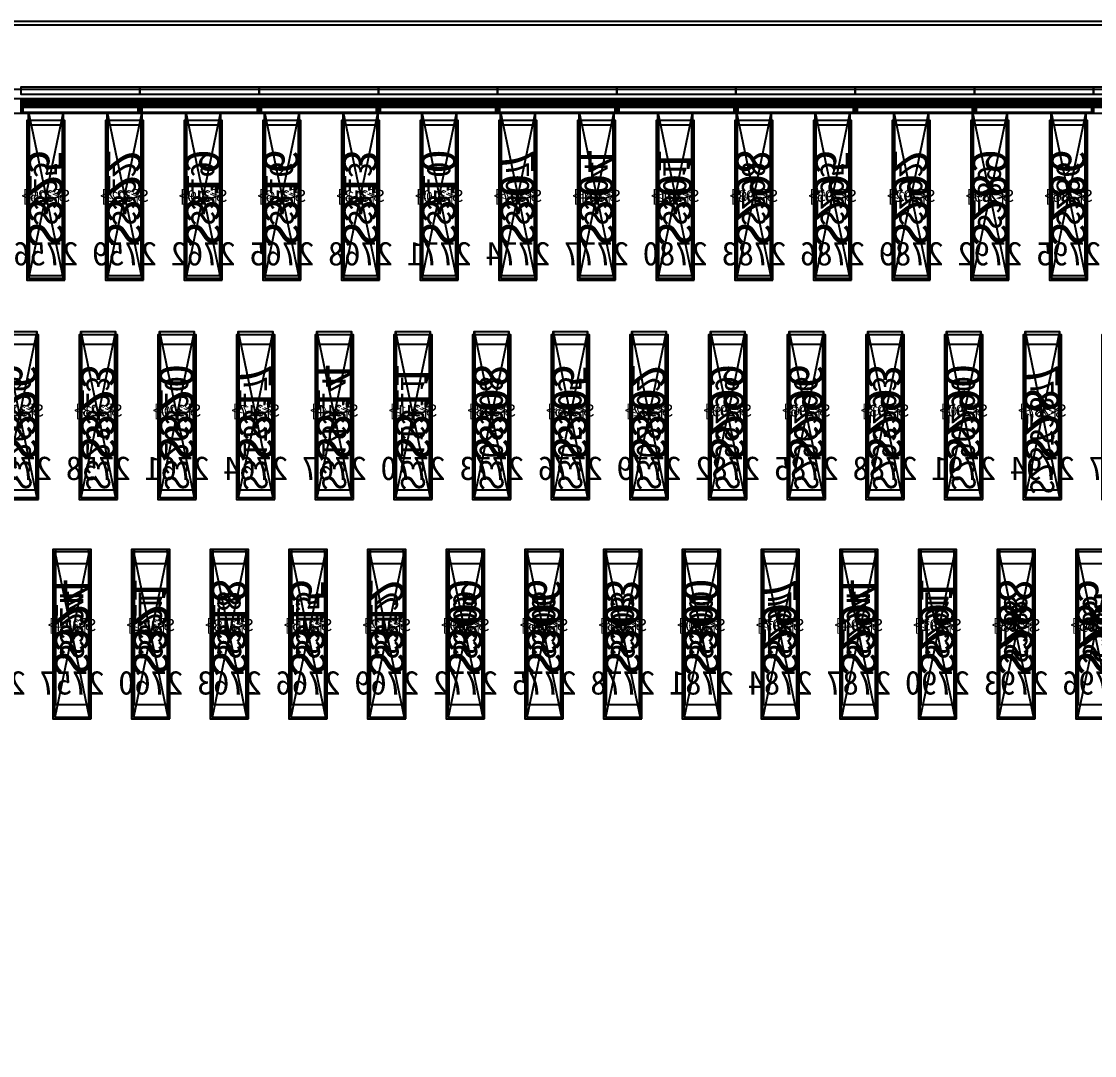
# Model space of a CAD drawing. Header units: millimetres. Extents: x 427 to 2444, y 137 to 817.
# Drawn here: x 1145.5971 to 1146.0472, y 301.2176 to 301.6514 of the extents above; entities that cross this region are included whole.
import ezdxf
from ezdxf.enums import TextEntityAlignment as Align

# ---------------------------------------------------------------- set-up
doc = ezdxf.new("R2010")
doc.units = ezdxf.units.MM
for name, color, linetype in [('L0', 211, 'Continuous'), ('L102', 91, 'Continuous'), ('L114', 213, 'Continuous'), ('L240', 60, 'Continuous'), ('L241', 200, 'Continuous'), ('L242', 51, 'Continuous'), ('L245', 53, 'Continuous'), ('L246', 93, 'Continuous'), ('L247', 13, 'Continuous'), ('L59', 140, 'Continuous'), ('L63', 4, 'Continuous'), ('L98', 150, 'Continuous')]:
    doc.layers.add(name, color=color, linetype=linetype)
doc.styles.add('txt', font='simhei.ttf')

# ---------------------------------------------------------------- blocks, each defined once
blk = doc.blocks.new('HX8394_F_PAD')
at = {"layer": 'L0'}
blk.add_lwpolyline([(-13.86, -0.4025), (-13.86, 0.4025), (13.86, 0.4025), (13.86, -0.4025), (-13.86, -0.4025)], close=True, dxfattribs=at)
at = {"layer": 'L241'}
blk.add_lwpolyline([(-13.9, -0.435), (-13.9, 0.435), (13.9, 0.435), (13.9, -0.435), (-13.9, -0.435)], close=True, dxfattribs=at)
at = {"layer": 'L242'}
for points in [[(-10.396, 0.3285), (-10.3975, 0.33), (-10.3975, 0.392), (-10.396, 0.3935), (-10.383, 0.3935), (-10.3815, 0.392), (-10.3815, 0.33), (-10.383, 0.3285), (-10.396, 0.3285)], [(-10.363, 0.3285), (-10.3645, 0.33), (-10.3645, 0.392), (-10.363, 0.3935), (-10.35, 0.3935), (-10.3485, 0.392), (-10.3485, 0.33), (-10.35, 0.3285), (-10.363, 0.3285)], [(-10.33, 0.3285), (-10.3315, 0.33), (-10.3315, 0.392), (-10.33, 0.3935), (-10.317, 0.3935), (-10.3155, 0.392), (-10.3155, 0.33), (-10.317, 0.3285), (-10.33, 0.3285)], [(-10.297, 0.3285), (-10.2985, 0.33), (-10.2985, 0.392), (-10.297, 0.3935), (-10.284, 0.3935), (-10.2825, 0.392), (-10.2825, 0.33), (-10.284, 0.3285), (-10.297, 0.3285)], [(-10.264, 0.3285), (-10.2655, 0.33), (-10.2655, 0.392), (-10.264, 0.3935), (-10.251, 0.3935), (-10.2495, 0.392), (-10.2495, 0.33), (-10.251, 0.3285), (-10.264, 0.3285)], [(-10.231, 0.3285), (-10.2325, 0.33), (-10.2325, 0.392), (-10.231, 0.3935), (-10.218, 0.3935), (-10.2165, 0.392), (-10.2165, 0.33), (-10.218, 0.3285), (-10.231, 0.3285)], [(-10.198, 0.3285), (-10.1995, 0.33), (-10.1995, 0.392), (-10.198, 0.3935), (-10.185, 0.3935), (-10.1835, 0.392), (-10.1835, 0.33), (-10.185, 0.3285), (-10.198, 0.3285)], [(-10.165, 0.3285), (-10.1665, 0.33), (-10.1665, 0.392), (-10.165, 0.3935), (-10.152, 0.3935), (-10.1505, 0.392), (-10.1505, 0.33), (-10.152, 0.3285), (-10.165, 0.3285)], [(-10.132, 0.3285), (-10.1335, 0.33), (-10.1335, 0.392), (-10.132, 0.3935), (-10.119, 0.3935), (-10.1175, 0.392), (-10.1175, 0.33), (-10.119, 0.3285), (-10.132, 0.3285)], [(-10.099, 0.3285), (-10.1005, 0.33), (-10.1005, 0.392), (-10.099, 0.3935), (-10.086, 0.3935), (-10.0845, 0.392), (-10.0845, 0.33), (-10.086, 0.3285), (-10.099, 0.3285)], [(-10.066, 0.3285), (-10.0675, 0.33), (-10.0675, 0.392), (-10.066, 0.3935), (-10.053, 0.3935), (-10.0515, 0.392), (-10.0515, 0.33), (-10.053, 0.3285), (-10.066, 0.3285)], [(-10.033, 0.3285), (-10.0345, 0.33), (-10.0345, 0.392), (-10.033, 0.3935), (-10.02, 0.3935), (-10.0185, 0.392), (-10.0185, 0.33), (-10.02, 0.3285), (-10.033, 0.3285)], [(-10, 0.3285), (-10.0015, 0.33), (-10.0015, 0.392), (-10, 0.3935), (-9.987, 0.3935), (-9.9855, 0.392), (-9.9855, 0.33), (-9.987, 0.3285), (-10, 0.3285)], [(-9.967, 0.3285), (-9.9685, 0.33), (-9.9685, 0.392), (-9.967, 0.3935), (-9.954, 0.3935), (-9.9525, 0.392), (-9.9525, 0.33), (-9.954, 0.3285), (-9.967, 0.3285)], [(-10.385, 0.2385), (-10.3865, 0.24), (-10.3865, 0.302), (-10.385, 0.3035), (-10.372, 0.3035), (-10.3705, 0.302), (-10.3705, 0.24), (-10.372, 0.2385), (-10.385, 0.2385)], [(-10.352, 0.2385), (-10.3535, 0.24), (-10.3535, 0.302), (-10.352, 0.3035), (-10.339, 0.3035), (-10.3375, 0.302), (-10.3375, 0.24), (-10.339, 0.2385), (-10.352, 0.2385)], [(-10.319, 0.2385), (-10.3205, 0.24), (-10.3205, 0.302), (-10.319, 0.3035), (-10.306, 0.3035), (-10.3045, 0.302), (-10.3045, 0.24), (-10.306, 0.2385), (-10.319, 0.2385)], [(-10.286, 0.2385), (-10.2875, 0.24), (-10.2875, 0.302), (-10.286, 0.3035), (-10.273, 0.3035), (-10.2715, 0.302), (-10.2715, 0.24), (-10.273, 0.2385), (-10.286, 0.2385)], [(-10.253, 0.2385), (-10.2545, 0.24), (-10.2545, 0.302), (-10.253, 0.3035), (-10.24, 0.3035), (-10.2385, 0.302), (-10.2385, 0.24), (-10.24, 0.2385), (-10.253, 0.2385)], [(-10.22, 0.2385), (-10.2215, 0.24), (-10.2215, 0.302), (-10.22, 0.3035), (-10.207, 0.3035), (-10.2055, 0.302), (-10.2055, 0.24), (-10.207, 0.2385), (-10.22, 0.2385)], [(-10.187, 0.2385), (-10.1885, 0.24), (-10.1885, 0.302), (-10.187, 0.3035), (-10.174, 0.3035), (-10.1725, 0.302), (-10.1725, 0.24), (-10.174, 0.2385), (-10.187, 0.2385)], [(-10.154, 0.2385), (-10.1555, 0.24), (-10.1555, 0.302), (-10.154, 0.3035), (-10.141, 0.3035), (-10.1395, 0.302), (-10.1395, 0.24), (-10.141, 0.2385), (-10.154, 0.2385)], [(-10.121, 0.2385), (-10.1225, 0.24), (-10.1225, 0.302), (-10.121, 0.3035), (-10.108, 0.3035), (-10.1065, 0.302), (-10.1065, 0.24), (-10.108, 0.2385), (-10.121, 0.2385)], [(-10.088, 0.2385), (-10.0895, 0.24), (-10.0895, 0.302), (-10.088, 0.3035), (-10.075, 0.3035), (-10.0735, 0.302), (-10.0735, 0.24), (-10.075, 0.2385), (-10.088, 0.2385)], [(-10.055, 0.2385), (-10.0565, 0.24), (-10.0565, 0.302), (-10.055, 0.3035), (-10.042, 0.3035), (-10.0405, 0.302), (-10.0405, 0.24), (-10.042, 0.2385), (-10.055, 0.2385)], [(-10.022, 0.2385), (-10.0235, 0.24), (-10.0235, 0.302), (-10.022, 0.3035), (-10.009, 0.3035), (-10.0075, 0.302), (-10.0075, 0.24), (-10.009, 0.2385), (-10.022, 0.2385)], [(-9.989, 0.2385), (-9.9905, 0.24), (-9.9905, 0.302), (-9.989, 0.3035), (-9.976, 0.3035), (-9.9745, 0.302), (-9.9745, 0.24), (-9.976, 0.2385), (-9.989, 0.2385)], [(-9.956, 0.2385), (-9.9575, 0.24), (-9.9575, 0.302), (-9.956, 0.3035), (-9.943, 0.3035), (-9.9415, 0.302), (-9.9415, 0.24), (-9.943, 0.2385), (-9.956, 0.2385)], [(-10.407, 0.1485), (-10.4085, 0.15), (-10.4085, 0.212), (-10.407, 0.2135), (-10.394, 0.2135), (-10.3925, 0.212), (-10.3925, 0.15), (-10.394, 0.1485), (-10.407, 0.1485)], [(-10.374, 0.1485), (-10.3755, 0.15), (-10.3755, 0.212), (-10.374, 0.2135), (-10.361, 0.2135), (-10.3595, 0.212), (-10.3595, 0.15), (-10.361, 0.1485), (-10.374, 0.1485)], [(-10.341, 0.1485), (-10.3425, 0.15), (-10.3425, 0.212), (-10.341, 0.2135), (-10.328, 0.2135), (-10.3265, 0.212), (-10.3265, 0.15), (-10.328, 0.1485), (-10.341, 0.1485)], [(-10.308, 0.1485), (-10.3095, 0.15), (-10.3095, 0.212), (-10.308, 0.2135), (-10.295, 0.2135), (-10.2935, 0.212), (-10.2935, 0.15), (-10.295, 0.1485), (-10.308, 0.1485)], [(-10.275, 0.1485), (-10.2765, 0.15), (-10.2765, 0.212), (-10.275, 0.2135), (-10.262, 0.2135), (-10.2605, 0.212), (-10.2605, 0.15), (-10.262, 0.1485), (-10.275, 0.1485)], [(-10.242, 0.1485), (-10.2435, 0.15), (-10.2435, 0.212), (-10.242, 0.2135), (-10.229, 0.2135), (-10.2275, 0.212), (-10.2275, 0.15), (-10.229, 0.1485), (-10.242, 0.1485)], [(-10.209, 0.1485), (-10.2105, 0.15), (-10.2105, 0.212), (-10.209, 0.2135), (-10.196, 0.2135), (-10.1945, 0.212), (-10.1945, 0.15), (-10.196, 0.1485), (-10.209, 0.1485)], [(-10.176, 0.1485), (-10.1775, 0.15), (-10.1775, 0.212), (-10.176, 0.2135), (-10.163, 0.2135), (-10.1615, 0.212), (-10.1615, 0.15), (-10.163, 0.1485), (-10.176, 0.1485)], [(-10.143, 0.1485), (-10.1445, 0.15), (-10.1445, 0.212), (-10.143, 0.2135), (-10.13, 0.2135), (-10.1285, 0.212), (-10.1285, 0.15), (-10.13, 0.1485), (-10.143, 0.1485)], [(-10.11, 0.1485), (-10.1115, 0.15), (-10.1115, 0.212), (-10.11, 0.2135), (-10.097, 0.2135), (-10.0955, 0.212), (-10.0955, 0.15), (-10.097, 0.1485), (-10.11, 0.1485)], [(-10.077, 0.1485), (-10.0785, 0.15), (-10.0785, 0.212), (-10.077, 0.2135), (-10.064, 0.2135), (-10.0625, 0.212), (-10.0625, 0.15), (-10.064, 0.1485), (-10.077, 0.1485)], [(-10.044, 0.1485), (-10.0455, 0.15), (-10.0455, 0.212), (-10.044, 0.2135), (-10.031, 0.2135), (-10.0295, 0.212), (-10.0295, 0.15), (-10.031, 0.1485), (-10.044, 0.1485)], [(-10.011, 0.1485), (-10.0125, 0.15), (-10.0125, 0.212), (-10.011, 0.2135), (-9.998, 0.2135), (-9.9965, 0.212), (-9.9965, 0.15), (-9.998, 0.1485), (-10.011, 0.1485)], [(-9.978, 0.1485), (-9.9795, 0.15), (-9.9795, 0.212), (-9.978, 0.2135), (-9.965, 0.2135), (-9.9635, 0.212), (-9.9635, 0.15), (-9.965, 0.1485), (-9.978, 0.1485)]]:
    blk.add_lwpolyline(points, close=True, dxfattribs=at)
at = {"layer": 'L247', "style": 'txt'}
for s, p in [('S286', (-10.3895, 0.362666)), ('S289', (-10.3565, 0.361)), ('S292', (-10.3235, 0.362666)), ('S295', (-10.2905, 0.362666)), ('S298', (-10.2575, 0.362666)), ('S301', (-10.2245, 0.362666)), ('S304', (-10.1915, 0.362666)), ('S307', (-10.1585, 0.362666)), ('S310', (-10.1255, 0.362666)), ('S313', (-10.0925, 0.362666)), ('S316', (-10.0595, 0.362666)), ('S319', (-10.0265, 0.362666)), ('S322', (-9.9935, 0.362666)), ('S325', (-9.9605, 0.362666)), ('S287', (-10.3785, 0.271)), ('S290', (-10.3455, 0.272666)), ('S293', (-10.3125, 0.272666)), ('S296', (-10.2795, 0.272666)), ('S299', (-10.2465, 0.272666)), ('S302', (-10.2135, 0.272666)), ('S305', (-10.1805, 0.272666)), ('S308', (-10.1475, 0.272666)), ('S311', (-10.1145, 0.272666)), ('S314', (-10.0815, 0.272666)), ('S317', (-10.0485, 0.272666)), ('S320', (-10.0155, 0.272666)), ('S323', (-9.9825, 0.272666)), ('S326', (-9.9495, 0.272666)), ('S285', (-10.4005, 0.181)), ('S288', (-10.3675, 0.181)), ('S291', (-10.3345, 0.182666)), ('S294', (-10.3015, 0.182666)), ('S297', (-10.2685, 0.182666)), ('S300', (-10.2355, 0.182666)), ('S303', (-10.2025, 0.182666)), ('S306', (-10.1695, 0.182666)), ('S309', (-10.1365, 0.182666)), ('S312', (-10.1035, 0.182666)), ('S315', (-10.0705, 0.182666)), ('S318', (-10.0375, 0.182666)), ('S321', (-10.0045, 0.182666)), ('S324', (-9.9715, 0.182666))]:
    blk.add_text(s, height=0.01, rotation=90, dxfattribs=at).set_placement(p, align=Align.MIDDLE_CENTER)
blk = doc.blocks.new('NTBUMP_65X16')
at = {"layer": 'L242'}
blk.add_lwpolyline([(-0.008, -0.0325), (-0.008, 0.0325), (0.008, 0.0325), (0.008, -0.0325), (-0.008, -0.0325)], close=True, dxfattribs=at)
blk = doc.blocks.new('ILI9881C_AA_NTBUMP_PM_875UM')
at = {"layer": 'L241'}
blk.add_lwpolyline([(-13.92, -0.4375), (-13.92, 0.4375), (13.92, 0.4375), (13.92, -0.4375), (-13.92, -0.4375)], close=True, dxfattribs=at)
at = {"rotation": 180}
for p in [(-10.3895, 0.365), (-10.3565, 0.365), (-10.3235, 0.365), (-10.2905, 0.365), (-10.2575, 0.365), (-10.2245, 0.365), (-10.1915, 0.365), (-10.1585, 0.365), (-10.1255, 0.365), (-10.0925, 0.365), (-10.0595, 0.365), (-10.0265, 0.365), (-9.9935, 0.365), (-9.9605, 0.365), (-10.3785, 0.275), (-10.3455, 0.275), (-10.3125, 0.275), (-10.2795, 0.275), (-10.2465, 0.275), (-10.2135, 0.275), (-10.1805, 0.275), (-10.1475, 0.275), (-10.1145, 0.275), (-10.0815, 0.275), (-10.0485, 0.275), (-10.0155, 0.275), (-9.9825, 0.275), (-9.9495, 0.275), (-10.4005, 0.185), (-10.3675, 0.185), (-10.3345, 0.185), (-10.3015, 0.185), (-10.2685, 0.185), (-10.2355, 0.185), (-10.2025, 0.185), (-10.1695, 0.185), (-10.1365, 0.185), (-10.1035, 0.185), (-10.0705, 0.185), (-10.0375, 0.185), (-10.0045, 0.185), (-9.9715, 0.185)]:
    blk.add_blockref('NTBUMP_65X16', p, dxfattribs=at)
at = {"layer": 'L246', "style": 'txt'}
for s, p in [('S286', (-10.3895, 0.365)), ('S289', (-10.3565, 0.365)), ('S292', (-10.3235, 0.365)), ('S295', (-10.2905, 0.365)), ('S298', (-10.2575, 0.365)), ('S301', (-10.2245, 0.365)), ('S304', (-10.1915, 0.365)), ('S307', (-10.1585, 0.365)), ('S310', (-10.1255, 0.365)), ('S313', (-10.0925, 0.365)), ('S316', (-10.0595, 0.365)), ('S319', (-10.0265, 0.365)), ('S322', (-9.9935, 0.365)), ('S325', (-9.9605, 0.365)), ('S287', (-10.3785, 0.275)), ('S290', (-10.3455, 0.275)), ('S293', (-10.3125, 0.275)), ('S296', (-10.2795, 0.275)), ('S299', (-10.2465, 0.275)), ('S302', (-10.2135, 0.275)), ('S305', (-10.1805, 0.275)), ('S308', (-10.1475, 0.275)), ('S311', (-10.1145, 0.275)), ('S314', (-10.0815, 0.275)), ('S317', (-10.0485, 0.275)), ('S320', (-10.0155, 0.275)), ('S323', (-9.9825, 0.275)), ('S326', (-9.9495, 0.275)), ('S285', (-10.4005, 0.185)), ('S288', (-10.3675, 0.185)), ('S291', (-10.3345, 0.185)), ('S294', (-10.3015, 0.185)), ('S297', (-10.2685, 0.185)), ('S300', (-10.2355, 0.185)), ('S303', (-10.2025, 0.185)), ('S306', (-10.1695, 0.185)), ('S309', (-10.1365, 0.185)), ('S312', (-10.1035, 0.185)), ('S315', (-10.0705, 0.185)), ('S318', (-10.0375, 0.185)), ('S321', (-10.0045, 0.185)), ('S324', (-9.9715, 0.185))]:
    blk.add_text(s, height=0.015, rotation=90, dxfattribs=at).set_placement(p, align=Align.MIDDLE_CENTER)
for s, p in [('2795', (-10.3895, 0.341666)), ('2792', (-10.3565, 0.341666)), ('2789', (-10.3235, 0.341666)), ('2786', (-10.2905, 0.341666)), ('2783', (-10.2575, 0.341666)), ('2780', (-10.2245, 0.341666)), ('2777', (-10.1915, 0.341666)), ('2774', (-10.1585, 0.341666)), ('2771', (-10.1255, 0.341666)), ('2768', (-10.0925, 0.341666)), ('2765', (-10.0595, 0.341666)), ('2762', (-10.0265, 0.341666)), ('2759', (-9.9935, 0.341666)), ('2756', (-9.9605, 0.341666)), ('2797', (-10.4115, 0.251666)), ('2794', (-10.3785, 0.251666)), ('2791', (-10.3455, 0.251666)), ('2788', (-10.3125, 0.251666)), ('2785', (-10.2795, 0.251666)), ('2782', (-10.2465, 0.251666)), ('2779', (-10.2135, 0.251666)), ('2776', (-10.1805, 0.251666)), ('2773', (-10.1475, 0.251666)), ('2770', (-10.1145, 0.251666)), ('2767', (-10.0815, 0.251666)), ('2764', (-10.0485, 0.251666)), ('2761', (-10.0155, 0.251666)), ('2758', (-9.9825, 0.251666)), ('2755', (-9.9495, 0.251666)), ('2796', (-10.4005, 0.161666)), ('2793', (-10.3675, 0.161666)), ('2790', (-10.3345, 0.161666)), ('2787', (-10.3015, 0.161666)), ('2784', (-10.2685, 0.161666)), ('2781', (-10.2355, 0.161666)), ('2778', (-10.2025, 0.161666)), ('2775', (-10.1695, 0.161666)), ('2772', (-10.1365, 0.161666)), ('2769', (-10.1035, 0.161666)), ('2766', (-10.0705, 0.161666)), ('2763', (-10.0375, 0.161666)), ('2760', (-10.0045, 0.161666)), ('2757', (-9.9715, 0.161666)), ('2754', (-9.9385, 0.161666))]:
    blk.add_text(s, height=0.01, dxfattribs=at).set_placement(p, align=Align.MIDDLE_CENTER)
blk = doc.blocks.new('OUT_3BUMP')
at = {"layer": 'L242'}
for points in [[(0, 0.206), (0, 0.271), (0.016, 0.271), (0.016, 0.206), (0, 0.206)], [(0.011, 0.116), (0.011, 0.181), (0.027, 0.181), (0.027, 0.116), (0.011, 0.116)], [(0.022, 0.026), (0.022, 0.091), (0.038, 0.091), (0.038, 0.026), (0.022, 0.026)]]:
    blk.add_lwpolyline(points, close=True, dxfattribs=at)
blk = doc.blocks.new('JD9365Z_PAD_20170829_Y880')
at = {"layer": 'L241'}
blk.add_lwpolyline([(-13.95, -0.41), (-13.95, 0.41), (13.95, 0.41), (13.95, -0.41), (-13.95, -0.41)], close=True, dxfattribs=at)
at = {"row_count": 1, "column_count": 372, "row_spacing": 0.245, "column_spacing": 0.033}
blk.add_blockref('OUT_3BUMP', (-13.6645, 0.13), dxfattribs=at)
at = {"layer": 'L240', "style": 'txt'}
for s, p in [('S[286]', (-10.3895, 0.369333)), ('S[289]', (-10.3565, 0.369333)), ('S[292]', (-10.3235, 0.369333)), ('S[295]', (-10.2905, 0.369333)), ('S[298]', (-10.2575, 0.369333)), ('S[301]', (-10.2245, 0.369333)), ('S[304]', (-10.1915, 0.369333)), ('S[307]', (-10.1585, 0.369333)), ('S[310]', (-10.1255, 0.369333)), ('S[313]', (-10.0925, 0.369333)), ('S[316]', (-10.0595, 0.369333)), ('S[319]', (-10.0265, 0.369333)), ('S[322]', (-9.9935, 0.369333)), ('S[325]', (-9.9605, 0.369333)), ('S[287]', (-10.3785, 0.279333)), ('S[290]', (-10.3455, 0.279333)), ('S[293]', (-10.3125, 0.279333)), ('S[296]', (-10.2795, 0.279333)), ('S[299]', (-10.2465, 0.279333)), ('S[302]', (-10.2135, 0.279333)), ('S[305]', (-10.1805, 0.279333)), ('S[308]', (-10.1475, 0.279333)), ('S[311]', (-10.1145, 0.279333)), ('S[314]', (-10.0815, 0.279333)), ('S[317]', (-10.0485, 0.279333)), ('S[320]', (-10.0155, 0.279333)), ('S[323]', (-9.9825, 0.279333)), ('S[326]', (-9.9495, 0.279333)), ('S[285]', (-10.4005, 0.189333)), ('S[288]', (-10.3675, 0.189333)), ('S[291]', (-10.3345, 0.189333)), ('S[294]', (-10.3015, 0.189333)), ('S[297]', (-10.2685, 0.189333)), ('S[300]', (-10.2355, 0.189333)), ('S[303]', (-10.2025, 0.189333)), ('S[306]', (-10.1695, 0.189333)), ('S[309]', (-10.1365, 0.189333)), ('S[312]', (-10.1035, 0.189333)), ('S[315]', (-10.0705, 0.189333)), ('S[318]', (-10.0375, 0.189333)), ('S[321]', (-10.0045, 0.189333)), ('S[324]', (-9.9715, 0.189333))]:
    blk.add_text(s, height=0.005, dxfattribs=at).set_placement(p, align=Align.MIDDLE_CENTER)
blk = doc.blocks.new('NV3052C3P_BUMP_ORI_20190911')
at = {"layer": 'L241'}
blk.add_lwpolyline([(-13.8, -0.398), (-13.8, 0.398), (13.8, 0.398), (13.8, -0.398), (-13.8, -0.398)], close=True, dxfattribs=at)
at = {"layer": 'L242'}
for points in [[(-10.3975, 0.32), (-10.3975, 0.385), (-10.3815, 0.385), (-10.3815, 0.32), (-10.3975, 0.32)], [(-10.3645, 0.32), (-10.3645, 0.385), (-10.3485, 0.385), (-10.3485, 0.32), (-10.3645, 0.32)], [(-10.3315, 0.32), (-10.3315, 0.385), (-10.3155, 0.385), (-10.3155, 0.32), (-10.3315, 0.32)], [(-10.2985, 0.32), (-10.2985, 0.385), (-10.2825, 0.385), (-10.2825, 0.32), (-10.2985, 0.32)], [(-10.2655, 0.32), (-10.2655, 0.385), (-10.2495, 0.385), (-10.2495, 0.32), (-10.2655, 0.32)], [(-10.2325, 0.32), (-10.2325, 0.385), (-10.2165, 0.385), (-10.2165, 0.32), (-10.2325, 0.32)], [(-10.1995, 0.32), (-10.1995, 0.385), (-10.1835, 0.385), (-10.1835, 0.32), (-10.1995, 0.32)], [(-10.1665, 0.32), (-10.1665, 0.385), (-10.1505, 0.385), (-10.1505, 0.32), (-10.1665, 0.32)], [(-10.1335, 0.32), (-10.1335, 0.385), (-10.1175, 0.385), (-10.1175, 0.32), (-10.1335, 0.32)], [(-10.1005, 0.32), (-10.1005, 0.385), (-10.0845, 0.385), (-10.0845, 0.32), (-10.1005, 0.32)], [(-10.0675, 0.32), (-10.0675, 0.385), (-10.0515, 0.385), (-10.0515, 0.32), (-10.0675, 0.32)], [(-10.0345, 0.32), (-10.0345, 0.385), (-10.0185, 0.385), (-10.0185, 0.32), (-10.0345, 0.32)], [(-10.0015, 0.32), (-10.0015, 0.385), (-9.9855, 0.385), (-9.9855, 0.32), (-10.0015, 0.32)], [(-9.9685, 0.32), (-9.9685, 0.385), (-9.9525, 0.385), (-9.9525, 0.32), (-9.9685, 0.32)], [(-10.3865, 0.23), (-10.3865, 0.295), (-10.3705, 0.295), (-10.3705, 0.23), (-10.3865, 0.23)], [(-10.3535, 0.23), (-10.3535, 0.295), (-10.3375, 0.295), (-10.3375, 0.23), (-10.3535, 0.23)], [(-10.3205, 0.23), (-10.3205, 0.295), (-10.3045, 0.295), (-10.3045, 0.23), (-10.3205, 0.23)], [(-10.2875, 0.23), (-10.2875, 0.295), (-10.2715, 0.295), (-10.2715, 0.23), (-10.2875, 0.23)], [(-10.2545, 0.23), (-10.2545, 0.295), (-10.2385, 0.295), (-10.2385, 0.23), (-10.2545, 0.23)], [(-10.2215, 0.23), (-10.2215, 0.295), (-10.2055, 0.295), (-10.2055, 0.23), (-10.2215, 0.23)], [(-10.1885, 0.23), (-10.1885, 0.295), (-10.1725, 0.295), (-10.1725, 0.23), (-10.1885, 0.23)], [(-10.1555, 0.23), (-10.1555, 0.295), (-10.1395, 0.295), (-10.1395, 0.23), (-10.1555, 0.23)], [(-10.1225, 0.23), (-10.1225, 0.295), (-10.1065, 0.295), (-10.1065, 0.23), (-10.1225, 0.23)], [(-10.0895, 0.23), (-10.0895, 0.295), (-10.0735, 0.295), (-10.0735, 0.23), (-10.0895, 0.23)], [(-10.0565, 0.23), (-10.0565, 0.295), (-10.0405, 0.295), (-10.0405, 0.23), (-10.0565, 0.23)], [(-10.0235, 0.23), (-10.0235, 0.295), (-10.0075, 0.295), (-10.0075, 0.23), (-10.0235, 0.23)], [(-9.9905, 0.23), (-9.9905, 0.295), (-9.9745, 0.295), (-9.9745, 0.23), (-9.9905, 0.23)], [(-9.9575, 0.23), (-9.9575, 0.295), (-9.9415, 0.295), (-9.9415, 0.23), (-9.9575, 0.23)], [(-10.4085, 0.14), (-10.4085, 0.205), (-10.3925, 0.205), (-10.3925, 0.14), (-10.4085, 0.14)], [(-10.3755, 0.14), (-10.3755, 0.205), (-10.3595, 0.205), (-10.3595, 0.14), (-10.3755, 0.14)], [(-10.3425, 0.14), (-10.3425, 0.205), (-10.3265, 0.205), (-10.3265, 0.14), (-10.3425, 0.14)], [(-10.3095, 0.14), (-10.3095, 0.205), (-10.2935, 0.205), (-10.2935, 0.14), (-10.3095, 0.14)], [(-10.2765, 0.14), (-10.2765, 0.205), (-10.2605, 0.205), (-10.2605, 0.14), (-10.2765, 0.14)], [(-10.2435, 0.14), (-10.2435, 0.205), (-10.2275, 0.205), (-10.2275, 0.14), (-10.2435, 0.14)], [(-10.2105, 0.14), (-10.2105, 0.205), (-10.1945, 0.205), (-10.1945, 0.14), (-10.2105, 0.14)], [(-10.1775, 0.14), (-10.1775, 0.205), (-10.1615, 0.205), (-10.1615, 0.14), (-10.1775, 0.14)], [(-10.1445, 0.14), (-10.1445, 0.205), (-10.1285, 0.205), (-10.1285, 0.14), (-10.1445, 0.14)], [(-10.1115, 0.14), (-10.1115, 0.205), (-10.0955, 0.205), (-10.0955, 0.14), (-10.1115, 0.14)], [(-10.0785, 0.14), (-10.0785, 0.205), (-10.0625, 0.205), (-10.0625, 0.14), (-10.0785, 0.14)], [(-10.0455, 0.14), (-10.0455, 0.205), (-10.0295, 0.205), (-10.0295, 0.14), (-10.0455, 0.14)], [(-10.0125, 0.14), (-10.0125, 0.205), (-9.9965, 0.205), (-9.9965, 0.14), (-10.0125, 0.14)], [(-9.9795, 0.14), (-9.9795, 0.205), (-9.9635, 0.205), (-9.9635, 0.14), (-9.9795, 0.14)]]:
    blk.add_lwpolyline(points, close=True, dxfattribs=at)
at = {"layer": 'L245', "style": 'txt'}
for s, p in [('S<286>', (-10.389527, 0.353333)), ('S<289>', (-10.356527, 0.353333)), ('S<292>', (-10.323527, 0.353333)), ('S<295>', (-10.290527, 0.353333)), ('S<298>', (-10.257527, 0.353333)), ('S<301>', (-10.224527, 0.353333)), ('S<304>', (-10.191527, 0.353333)), ('S<307>', (-10.158527, 0.353333)), ('S<310>', (-10.125527, 0.353333)), ('S<313>', (-10.092527, 0.353333)), ('S<316>', (-10.059527, 0.353333)), ('S<319>', (-10.026527, 0.353333)), ('S<322>', (-9.993527, 0.353333)), ('S<325>', (-9.960527, 0.353333)), ('S<287>', (-10.378527, 0.263333)), ('S<290>', (-10.345527, 0.263333)), ('S<293>', (-10.312527, 0.263333)), ('S<296>', (-10.279527, 0.263333)), ('S<299>', (-10.246527, 0.263333)), ('S<302>', (-10.213527, 0.263333)), ('S<305>', (-10.180527, 0.263333)), ('S<308>', (-10.147527, 0.263333)), ('S<311>', (-10.114527, 0.263333)), ('S<314>', (-10.081527, 0.263333)), ('S<317>', (-10.048527, 0.263333)), ('S<320>', (-10.015527, 0.263333)), ('S<323>', (-9.982527, 0.263333)), ('S<326>', (-9.949527, 0.263333)), ('S<285>', (-10.400527, 0.173333)), ('S<288>', (-10.367527, 0.173333)), ('S<291>', (-10.334527, 0.173333)), ('S<294>', (-10.301527, 0.173333)), ('S<297>', (-10.268527, 0.173333)), ('S<300>', (-10.235527, 0.173333)), ('S<303>', (-10.202527, 0.173333)), ('S<306>', (-10.169527, 0.173333)), ('S<309>', (-10.136527, 0.173333)), ('S<312>', (-10.103527, 0.173333)), ('S<315>', (-10.070527, 0.173333)), ('S<318>', (-10.037527, 0.173333)), ('S<321>', (-10.004527, 0.173333)), ('S<324>', (-9.971527, 0.173333))]:
    blk.add_text(s, height=0.005, dxfattribs=at).set_placement(p, align=Align.MIDDLE_CENTER)
blk = doc.blocks.new('BUMP_14_65')
at = {"layer": 'L242'}
blk.add_lwpolyline([(-0.007, -0.022), (-0.007, 0.043), (0.007, 0.043), (0.007, -0.022), (-0.007, -0.022)], close=True, dxfattribs=at)
blk = doc.blocks.new('FL11283_A_OTHER')
at = {"layer": 'L102'}
blk.add_lwpolyline([(-13.86, 0), (-13.86, 0.41), (0, 0.41), (0, 0), (-13.86, 0)], close=True, dxfattribs=at)
at = {"layer": 'L241'}
blk.add_lwpolyline([(-13.86, -0.41), (-13.86, 0.41), (13.86, 0.41), (13.86, 0.404), (-13.854, 0.404), (-13.854, -0.404), (13.854, -0.404), (13.854, 0.404), (13.86, 0.404), (13.86, -0.41), (-13.86, -0.41)], close=True, dxfattribs=at)
at = {"layer": 'L59'}
blk.add_lwpolyline([(-13.86, -0.41), (-13.86, 0.41), (13.86, 0.41), (13.86, -0.41), (-13.86, -0.41)], close=True, dxfattribs=at)
for p in [(-10.3895, 0.358), (-10.3565, 0.358), (-10.3235, 0.358), (-10.2905, 0.358), (-10.2575, 0.358), (-10.2245, 0.358), (-10.1915, 0.358), (-10.1585, 0.358), (-10.1255, 0.358), (-10.0925, 0.358), (-10.0595, 0.358), (-10.0265, 0.358), (-9.9935, 0.358), (-9.9605, 0.358), (-10.3785, 0.268), (-10.3455, 0.268), (-10.3125, 0.268), (-10.2795, 0.268), (-10.2465, 0.268), (-10.2135, 0.268), (-10.1805, 0.268), (-10.1475, 0.268), (-10.1145, 0.268), (-10.0815, 0.268), (-10.0485, 0.268), (-10.0155, 0.268), (-9.9825, 0.268), (-9.9495, 0.268), (-10.4005, 0.178), (-10.3675, 0.178), (-10.3345, 0.178), (-10.3015, 0.178), (-10.2685, 0.178), (-10.2355, 0.178), (-10.2025, 0.178), (-10.1695, 0.178), (-10.1365, 0.178), (-10.1035, 0.178), (-10.0705, 0.178), (-10.0375, 0.178), (-10.0045, 0.178), (-9.9715, 0.178)]:
    blk.add_blockref('BUMP_14_65', p)
at = {"layer": 'L102', "style": 'txt'}
for s, p in [('S286', (-10.3895, 0.370166)), ('S292', (-10.3235, 0.370166)), ('S295', (-10.2905, 0.370166)), ('S298', (-10.2575, 0.370166)), ('S301', (-10.2245, 0.370166)), ('S304', (-10.1915, 0.370166)), ('S307', (-10.1585, 0.370166)), ('S310', (-10.1255, 0.370166)), ('S313', (-10.0925, 0.370166)), ('S316', (-10.0595, 0.370166)), ('S319', (-10.0265, 0.370166)), ('S322', (-9.9935, 0.370166)), ('S325', (-9.9605, 0.370166)), ('S289', (-10.3565, 0.3685)), ('S287', (-10.3785, 0.2575)), ('S290', (-10.3455, 0.259166)), ('S293', (-10.3125, 0.259166)), ('S296', (-10.2795, 0.259166)), ('S299', (-10.2465, 0.259166)), ('S302', (-10.2135, 0.259166)), ('S305', (-10.1805, 0.259166)), ('S308', (-10.1475, 0.259166)), ('S311', (-10.1145, 0.259166)), ('S314', (-10.0815, 0.259166)), ('S317', (-10.0485, 0.259166)), ('S320', (-10.0155, 0.259166)), ('S323', (-9.9825, 0.259166)), ('S326', (-9.9495, 0.259166)), ('S285', (-10.4005, 0.1865)), ('S288', (-10.3675, 0.1865)), ('S291', (-10.3345, 0.188166)), ('S294', (-10.3015, 0.188166)), ('S297', (-10.2685, 0.188166)), ('S300', (-10.2355, 0.188166)), ('S303', (-10.2025, 0.188166)), ('S306', (-10.1695, 0.188166)), ('S309', (-10.1365, 0.188166)), ('S312', (-10.1035, 0.188166)), ('S315', (-10.0705, 0.188166)), ('S318', (-10.0375, 0.188166)), ('S321', (-10.0045, 0.188166)), ('S324', (-9.9715, 0.188166))]:
    blk.add_text(s, height=0.01, rotation=90, dxfattribs=at).set_placement(p, align=Align.MIDDLE_CENTER)
blk = doc.blocks.new('GC9702_LCDPAD_BUMP')
at = {"layer": 'L242'}
blk.add_lwpolyline([(-0.008, -0.0325), (-0.008, 0.0325), (0.008, 0.0325), (0.008, -0.0325), (-0.008, -0.0325)], close=True, dxfattribs=at)
blk = doc.blocks.new('GC9702_BUMP_NOCOMPENSATION')
at = {"layer": 'L114', "const_width": 0.004}
for points in [[(-10.45, 0.378), (-10.4, 0.378)], [(-10.45, 0.378), (-10.4, 0.378)], [(-10.45, 0.378), (-10.4, 0.378)], [(-10.45, 0.378), (-10.4, 0.378)], [(-10.4, 0.378), (-10.35, 0.378)], [(-10.4, 0.378), (-10.35, 0.378)], [(-10.4, 0.378), (-10.35, 0.378)], [(-10.4, 0.378), (-10.35, 0.378)], [(-10.35, 0.378), (-10.3, 0.378)], [(-10.35, 0.378), (-10.3, 0.378)], [(-10.35, 0.378), (-10.3, 0.378)], [(-10.35, 0.378), (-10.3, 0.378)], [(-10.3, 0.378), (-10.25, 0.378)], [(-10.3, 0.378), (-10.25, 0.378)], [(-10.3, 0.378), (-10.25, 0.378)], [(-10.3, 0.378), (-10.25, 0.378)], [(-10.25, 0.378), (-10.2, 0.378)], [(-10.25, 0.378), (-10.2, 0.378)], [(-10.25, 0.378), (-10.2, 0.378)], [(-10.25, 0.378), (-10.2, 0.378)], [(-10.2, 0.378), (-10.15, 0.378)], [(-10.2, 0.378), (-10.15, 0.378)], [(-10.2, 0.378), (-10.15, 0.378)], [(-10.2, 0.378), (-10.15, 0.378)], [(-10.15, 0.378), (-10.1, 0.378)], [(-10.15, 0.378), (-10.1, 0.378)], [(-10.15, 0.378), (-10.1, 0.378)], [(-10.15, 0.378), (-10.1, 0.378)], [(-10.1, 0.378), (-10.05, 0.378)], [(-10.1, 0.378), (-10.05, 0.378)], [(-10.1, 0.378), (-10.05, 0.378)], [(-10.1, 0.378), (-10.05, 0.378)], [(-10.05, 0.378), (-10, 0.378)], [(-10.05, 0.378), (-10, 0.378)], [(-10.05, 0.378), (-10, 0.378)], [(-10.05, 0.378), (-10, 0.378)], [(-10, 0.378), (-9.95, 0.378)], [(-10, 0.378), (-9.95, 0.378)], [(-10, 0.378), (-9.95, 0.378)], [(-10, 0.378), (-9.95, 0.378)]]:
    blk.add_lwpolyline(points, dxfattribs=at)
at = {"layer": 'L114'}
for points in [[(-10.45, 0.374), (-10.45, 0.38), (-10.4, 0.38), (-10.4, 0.374), (-10.45, 0.374)], [(-10.45, 0.374), (-10.45, 0.38), (-10.4, 0.38), (-10.4, 0.374), (-10.45, 0.374)], [(-10.4, 0.374), (-10.4, 0.38), (-10.35, 0.38), (-10.35, 0.374), (-10.4, 0.374)], [(-10.4, 0.374), (-10.4, 0.38), (-10.35, 0.38), (-10.35, 0.374), (-10.4, 0.374)], [(-10.39926, 0.37443), (-10.39926, 0.379), (-10.35082, 0.379), (-10.35082, 0.37443), (-10.39926, 0.37443)], [(-10.39926, 0.37443), (-10.39926, 0.379), (-10.35082, 0.379), (-10.35082, 0.37443), (-10.39926, 0.37443)], [(-10.35, 0.374), (-10.35, 0.38), (-10.3, 0.38), (-10.3, 0.374), (-10.35, 0.374)], [(-10.35, 0.374), (-10.35, 0.38), (-10.3, 0.38), (-10.3, 0.374), (-10.35, 0.374)], [(-10.34926, 0.37443), (-10.34926, 0.379), (-10.30082, 0.379), (-10.30082, 0.37443), (-10.34926, 0.37443)], [(-10.34926, 0.37443), (-10.34926, 0.379), (-10.30082, 0.379), (-10.30082, 0.37443), (-10.34926, 0.37443)], [(-10.3, 0.374), (-10.3, 0.38), (-10.25, 0.38), (-10.25, 0.374), (-10.3, 0.374)], [(-10.3, 0.374), (-10.3, 0.38), (-10.25, 0.38), (-10.25, 0.374), (-10.3, 0.374)], [(-10.29926, 0.37443), (-10.29926, 0.379), (-10.25082, 0.379), (-10.25082, 0.37443), (-10.29926, 0.37443)], [(-10.29926, 0.37443), (-10.29926, 0.379), (-10.25082, 0.379), (-10.25082, 0.37443), (-10.29926, 0.37443)], [(-10.25, 0.374), (-10.25, 0.38), (-10.2, 0.38), (-10.2, 0.374), (-10.25, 0.374)], [(-10.25, 0.374), (-10.25, 0.38), (-10.2, 0.38), (-10.2, 0.374), (-10.25, 0.374)], [(-10.24926, 0.37443), (-10.24926, 0.379), (-10.20082, 0.379), (-10.20082, 0.37443), (-10.24926, 0.37443)], [(-10.24926, 0.37443), (-10.24926, 0.379), (-10.20082, 0.379), (-10.20082, 0.37443), (-10.24926, 0.37443)], [(-10.2, 0.374), (-10.2, 0.38), (-10.15, 0.38), (-10.15, 0.374), (-10.2, 0.374)], [(-10.2, 0.374), (-10.2, 0.38), (-10.15, 0.38), (-10.15, 0.374), (-10.2, 0.374)], [(-10.19926, 0.37443), (-10.19926, 0.379), (-10.15082, 0.379), (-10.15082, 0.37443), (-10.19926, 0.37443)], [(-10.19926, 0.37443), (-10.19926, 0.379), (-10.15082, 0.379), (-10.15082, 0.37443), (-10.19926, 0.37443)], [(-10.15, 0.374), (-10.15, 0.38), (-10.1, 0.38), (-10.1, 0.374), (-10.15, 0.374)], [(-10.15, 0.374), (-10.15, 0.38), (-10.1, 0.38), (-10.1, 0.374), (-10.15, 0.374)], [(-10.14926, 0.37443), (-10.14926, 0.379), (-10.10082, 0.379), (-10.10082, 0.37443), (-10.14926, 0.37443)], [(-10.14926, 0.37443), (-10.14926, 0.379), (-10.10082, 0.379), (-10.10082, 0.37443), (-10.14926, 0.37443)], [(-10.1, 0.374), (-10.1, 0.38), (-10.05, 0.38), (-10.05, 0.374), (-10.1, 0.374)], [(-10.1, 0.374), (-10.1, 0.38), (-10.05, 0.38), (-10.05, 0.374), (-10.1, 0.374)], [(-10.09926, 0.37443), (-10.09926, 0.379), (-10.05082, 0.379), (-10.05082, 0.37443), (-10.09926, 0.37443)], [(-10.09926, 0.37443), (-10.09926, 0.379), (-10.05082, 0.379), (-10.05082, 0.37443), (-10.09926, 0.37443)], [(-10.05, 0.374), (-10.05, 0.38), (-10, 0.38), (-10, 0.374), (-10.05, 0.374)], [(-10.05, 0.374), (-10.05, 0.38), (-10, 0.38), (-10, 0.374), (-10.05, 0.374)], [(-10.04926, 0.37443), (-10.04926, 0.379), (-10.00082, 0.379), (-10.00082, 0.37443), (-10.04926, 0.37443)], [(-10.04926, 0.37443), (-10.04926, 0.379), (-10.00082, 0.379), (-10.00082, 0.37443), (-10.04926, 0.37443)], [(-10, 0.374), (-10, 0.38), (-9.95, 0.38), (-9.95, 0.374), (-10, 0.374)], [(-10, 0.374), (-10, 0.38), (-9.95, 0.38), (-9.95, 0.374), (-10, 0.374)], [(-9.99926, 0.37443), (-9.99926, 0.379), (-9.95082, 0.379), (-9.95082, 0.37443), (-9.99926, 0.37443)], [(-9.99926, 0.37443), (-9.99926, 0.379), (-9.95082, 0.379), (-9.95082, 0.37443), (-9.99926, 0.37443)]]:
    blk.add_lwpolyline(points, close=True, dxfattribs=at)
at = {"layer": 'L241'}
for points in [[(-10.45, 0.382), (-10.45, 0.385), (-10.4, 0.385), (-10.4, 0.382), (-10.45, 0.382)], [(-10.45, 0.382), (-10.45, 0.385), (-10.4, 0.385), (-10.4, 0.382), (-10.45, 0.382)], [(-10.4, 0.382), (-10.4, 0.385), (-10.35, 0.385), (-10.35, 0.382), (-10.4, 0.382)], [(-10.4, 0.382), (-10.4, 0.385), (-10.35, 0.385), (-10.35, 0.382), (-10.4, 0.382)], [(-10.35, 0.382), (-10.35, 0.385), (-10.3, 0.385), (-10.3, 0.382), (-10.35, 0.382)], [(-10.35, 0.382), (-10.35, 0.385), (-10.3, 0.385), (-10.3, 0.382), (-10.35, 0.382)], [(-10.3, 0.382), (-10.3, 0.385), (-10.25, 0.385), (-10.25, 0.382), (-10.3, 0.382)], [(-10.3, 0.382), (-10.3, 0.385), (-10.25, 0.385), (-10.25, 0.382), (-10.3, 0.382)], [(-10.25, 0.382), (-10.25, 0.385), (-10.2, 0.385), (-10.2, 0.382), (-10.25, 0.382)], [(-10.25, 0.382), (-10.25, 0.385), (-10.2, 0.385), (-10.2, 0.382), (-10.25, 0.382)], [(-10.2, 0.382), (-10.2, 0.385), (-10.15, 0.385), (-10.15, 0.382), (-10.2, 0.382)], [(-10.2, 0.382), (-10.2, 0.385), (-10.15, 0.385), (-10.15, 0.382), (-10.2, 0.382)], [(-10.15, 0.382), (-10.15, 0.385), (-10.1, 0.385), (-10.1, 0.382), (-10.15, 0.382)], [(-10.15, 0.382), (-10.15, 0.385), (-10.1, 0.385), (-10.1, 0.382), (-10.15, 0.382)], [(-10.1, 0.382), (-10.1, 0.385), (-10.05, 0.385), (-10.05, 0.382), (-10.1, 0.382)], [(-10.1, 0.382), (-10.1, 0.385), (-10.05, 0.385), (-10.05, 0.382), (-10.1, 0.382)], [(-10.05, 0.382), (-10.05, 0.385), (-10, 0.385), (-10, 0.382), (-10.05, 0.382)], [(-10.05, 0.382), (-10.05, 0.385), (-10, 0.385), (-10, 0.382), (-10.05, 0.382)], [(-10, 0.382), (-10, 0.385), (-9.95, 0.385), (-9.95, 0.382), (-10, 0.382)], [(-10, 0.382), (-10, 0.385), (-9.95, 0.385), (-9.95, 0.382), (-10, 0.382)]]:
    blk.add_lwpolyline(points, close=True, dxfattribs=at)
at = {"row_count": 1, "column_count": 413, "row_spacing": 0.065, "column_spacing": 0.033}
for p in [(-13.6235, 0.3365), (-13.6125, 0.2445), (-13.6015, 0.1525)]:
    blk.add_blockref('GC9702_LCDPAD_BUMP', p, dxfattribs=at)
at = {"layer": 'L98', "style": 'txt'}
for s, p in [('S<286>', (-10.3895, 0.33917)), ('S<289>', (-10.3565, 0.33917)), ('S<292>', (-10.3235, 0.33917)), ('S<295>', (-10.2905, 0.33917)), ('S<298>', (-10.2575, 0.33917)), ('S<301>', (-10.2245, 0.33917)), ('S<304>', (-10.1915, 0.33917)), ('S<307>', (-10.1585, 0.33917)), ('S<310>', (-10.1255, 0.33917)), ('S<313>', (-10.0925, 0.33917)), ('S<316>', (-10.0595, 0.33917)), ('S<319>', (-10.0265, 0.33917)), ('S<322>', (-9.9935, 0.33917)), ('S<325>', (-9.9605, 0.33917)), ('S<287>', (-10.3785, 0.2485)), ('S<290>', (-10.3455, 0.24917)), ('S<293>', (-10.3125, 0.24917)), ('S<296>', (-10.2795, 0.24917)), ('S<299>', (-10.2465, 0.24917)), ('S<302>', (-10.2135, 0.24917)), ('S<305>', (-10.1805, 0.24917)), ('S<308>', (-10.1475, 0.24917)), ('S<311>', (-10.1145, 0.24917)), ('S<314>', (-10.0815, 0.24917)), ('S<317>', (-10.0485, 0.24917)), ('S<320>', (-10.0155, 0.24917)), ('S<323>', (-9.9825, 0.24917)), ('S<326>', (-9.9495, 0.24917)), ('S<285>', (-10.4005, 0.1585)), ('S<288>', (-10.3675, 0.1585)), ('S<291>', (-10.3345, 0.15917)), ('S<294>', (-10.3015, 0.15917)), ('S<297>', (-10.2685, 0.15917)), ('S<300>', (-10.2355, 0.15917)), ('S<303>', (-10.2025, 0.15917)), ('S<306>', (-10.1695, 0.15917)), ('S<309>', (-10.1365, 0.15917)), ('S<312>', (-10.1035, 0.15917)), ('S<315>', (-10.0705, 0.15917)), ('S<318>', (-10.0375, 0.15917)), ('S<321>', (-10.0045, 0.15917)), ('S<324>', (-9.9715, 0.15917))]:
    blk.add_text(s, height=0.004, dxfattribs=at).set_placement(p, align=Align.MIDDLE_CENTER)
blk = doc.blocks.new('IC_GDS_ALL')
for name, p in [('ILI9881C_AA_NTBUMP_PM_875UM', (0, 0)), ('HX8394_F_PAD', (0, 0.004)), ('GC9702_BUMP_NOCOMPENSATION', (0, 0.0265)), ('NV3052C3P_BUMP_ORI_20190911', (0, 0.0125)), ('JD9365Z_PAD_20170829_Y880', (0, -0.0035)), ('FL11283_A_OTHER', (0, -0.0035))]:
    blk.add_blockref(name, p)
blk = doc.blocks.new('OUTPUT_PAD_SD')
at = {"color": 5, "linetype": 'Continuous'}
blk.add_lwpolyline([(0.00225, 0.078), (0.01675, 0.00825), (0.01675, 0.078), (0.00225, 0.00825)], dxfattribs=at)
at = {"layer": 'L63', "color": 5}
blk.add_lwpolyline([(0.00225, 0.00825), (0.00225, 0.078), (0.01675, 0.078), (0.01675, 0.00825), (0.00225, 0.00825)], close=True, dxfattribs=at)
blk = doc.blocks.new('OUTPUT_PAD_GATE')
at = {"color": 5, "linetype": 'Continuous'}
blk.add_lwpolyline([(0.00175, 0.07125), (0.01625, 0.0015), (0.01625, 0.07125), (0.00175, 0.0015)], dxfattribs=at)
at = {"layer": 'L63', "color": 5}
blk.add_lwpolyline([(0.00175, 0.0015), (0.00175, 0.07125), (0.01625, 0.07125), (0.01625, 0.0015), (0.00175, 0.0015)], close=True, dxfattribs=at)
blk = doc.blocks.new('IC_PAD_ALL')
at = {"row_count": 1, "row_spacing": 0.0685, "column_spacing": 0.066}
for name, p, column_count in [('OUTPUT_PAD_GATE', (0.004, 0.68425), 414), ('OUTPUT_PAD_SD', (0.0365, 0.6775), 414), ('OUTPUT_PAD_GATE', (0.026, 0.59225), 414), ('OUTPUT_PAD_SD', (0.0585, 0.5855), 413), ('OUTPUT_PAD_GATE', (-0.018, 0.5), 414), ('OUTPUT_PAD_SD', (0.0145, 0.49325), 414)]:
    blk.add_blockref(name, p, dxfattribs=dict(at, column_count=column_count))
blk = doc.blocks.new('IC_ALL')
at = {"yscale": -1, "rotation": 180}
blk.add_blockref('IC_GDS_ALL', (14, 0.4375), dxfattribs=at)
blk.add_blockref('IC_PAD_ALL', (0.3525, 0.083))
blk = doc.blocks.new('IC_FPC_OLB_ALL')
blk.add_blockref('IC_ALL', (1.188, 1.0245))

msp = doc.modelspace()

# ---------------------------------------------------------------- block references
msp.add_blockref('IC_FPC_OLB_ALL', (1120.45883, 299.75037))

doc.saveas('drawing.dxf')
